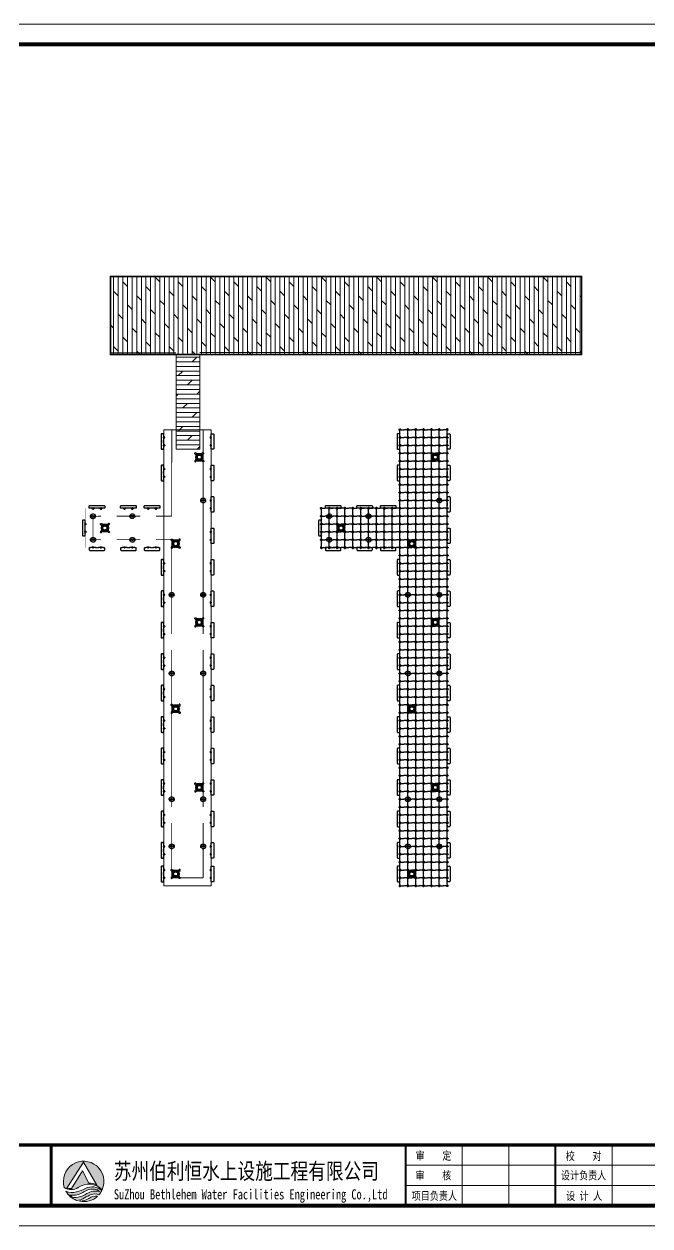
# Model space of a CAD drawing. Extents: x -51322 to 334811, y -147916 to 129288.
# Drawn here: x 18681 to 58471, y -52602 to 23825 of the extents above; entities that cross this region are included whole.
import ezdxf

# ---------------------------------------------------------------- set-up
doc = ezdxf.new("R2010")
doc.units = 0
doc.header["$LTSCALE"] = 1000
doc.header["$MEASUREMENT"] = 0
doc.linetypes.add('DASH', pattern=[0.35, 0.25, -0.1])
doc.layers.get('0').update_dxf_attribs({"lineweight": 5})
for name, color, linetype in [('14a#槽钢', 3, 'Continuous'), ('W-_ANTICOLLISION防撞措施', 6, 'Continuous'), ('W-MOUNTING固定方式', 5, 'Continuous'), ('栏杆', 6, 'Continuous'), ('系船栓', 132, 'Continuous'), ('蓝色浮筒', 150, 'Continuous')]:
    doc.layers.add(name, color=color, linetype=linetype)
doc.layers.add('系绳栓', color=4, linetype='Continuous', lineweight=5)
doc.styles.add('-宋体', font='', dxfattribs={"width": 0.8})
doc.styles.add('_TCH_DIM', font='SIMPLEX', dxfattribs={"bigfont": 'GBCBIG'})
doc.styles.get("Standard").update_dxf_attribs({"font": 'gbenor.shx', "bigfont": 'gbcbig.shx'})
doc.styles.add('图框', font='')
doc.styles.add('黑体', font='simhei.ttf', dxfattribs={"width": 0.8})
doc.styles.get('-宋体').set_extended_font_data('SimSun')
doc.styles.get('图框').set_extended_font_data('SimSun')

# ---------------------------------------------------------------- blocks, each defined once
blk = doc.blocks.new('$TITLEBLK$00000187')
h = blk.add_hatch(color=140)
h.dxf.hatch_style = 1
h.paths.add_polyline_path([(-294.3, 4.5, 0.294083), (-290.89, 4.48, -0.363756), (-284.97, 3.96, 1.450144)])
h.paths.add_polyline_path([(-289.53, 10.8), (-286.23, 5.12, 0.101723), (-288.23, 5.58), (-289.84, 8.66), (-292.52, 4.26, -0.081837), (-293.64, 4.38)], flags=16)
h = blk.add_hatch(color=174)
h.paths.add_polyline_path([(-285.05, 3.78, 0.296692), (-289.05, 4.29, -0.04264), (-291.3, 3.4, -0.209747), (-293.92, 3.62, 0.179915), (-291.3, 1.33, 0.169783), (-289.28, 1.97, -0.05744), (-287.69, 2.74, -0.214092), (-285.77, 2.71, 0.064571)])
h.paths.add_polyline_path([(-288.71, 3.03, -0.084014), (-290.89, 2.08, -0.271733), (-292.96, 2.61, 0.071966), (-291.58, 2.64, 0.098278), (-289.75, 3.23, -0.072406), (-288.51, 3.9, -0.088156), (-286.96, 4.07, -0.181988), (-285.56, 3.48, 0.206106)], flags=16)
blk.add_hatch(color=174).paths.add_polyline_path([(-286.08, 2.39, 0.189728), (-288.25, 1.81, -0.126537), (-290.52, 1.1, 0.245013)])
for p, q in [((-196, 0), (-196, 15)), ((-184.5, 0), (-184.5, 15)), ((-159, 0), (-159, 15)), ((-147.5, 0), (-147.5, 15)), ((-120, 0), (-120, 15)), ((-76, 0), (-76, 15)), ((-33, 0), (-33, 15)), ((-13, 0), (-13, 15)), ((0, 0), (0, 15)), ((-136, 10), (-210, 10)), ((0, 10), (-22, 10)), ((-136, 7.5), (-86, 7.5)), ((-44, 7.5), (-22, 7.5)), ((-136, 5), (-210, 5)), ((0, 5), (-22, 5))]:
    blk.add_line(p, q)
for points, const_width in [([(-297.54, 0), (-297.54, 15), (0, 15)], 0.8), ([(-210, 0), (-210, 15)], 0.5), ([(-173, 0), (-173, 15)], 0.5), ([(-136, 0), (-136, 15)], 0.5), ([(-86, 0), (-86, 15)], 0.5), ([(-44, 0), (-44, 15)], 0.5), ([(-22, 0), (-22, 15)], 0.5)]:
    blk.add_lwpolyline(points, dxfattribs=dict(const_width=const_width))
for points in [[(-294.3, 4.5, 0.294083), (-290.89, 4.48, -0.363756), (-284.97, 3.96, 1.450144)], [(-293.64, 4.38), (-289.53, 10.8), (-286.23, 5.12, 0.101723), (-288.23, 5.58), (-289.84, 8.66), (-292.52, 4.26, -0.081837)]]:
    blk.add_lwpolyline(points, format="xyb", close=True)
for points in [[(-293.92, 3.62, 0.209747), (-291.3, 3.4, 0.04264), (-289.05, 4.29, -0.296692), (-285.05, 3.78)], [(-292.96, 2.61, 0.071966), (-291.58, 2.64, 0.098278), (-289.75, 3.23, -0.072406), (-288.51, 3.9, -0.088156), (-286.96, 4.07, -0.181988), (-285.56, 3.48, 0.206106), (-288.71, 3.03, -0.084014), (-290.89, 2.08, -0.271733), (-292.96, 2.61)], [(-291.3, 1.33, 0.169783), (-289.28, 1.97, -0.05744), (-287.69, 2.74, -0.214092), (-285.77, 2.71, -0.214092)], [(-290.52, 1.1, 0.126537), (-288.25, 1.81, -0.189728), (-286.08, 2.39, -0.189728)]]:
    blk.add_lwpolyline(points, format="xyb")
for start, end in [(208.4706, 249.2676), (318.8384, 333.6165), (258.5751, 313.6432)]:
    blk.add_arc((-289.53, 6), 5, start, end)
at = {"style": '图框'}
for s, height, width, p in [('审    定', 2, 0.8, (-207.53, 11.34)), ('校    对', 2, 0.8, (-170.43, 11.27)), ('工程名称', 2, 0.8, (-132.8, 9.86)), ('工程编号', 2, 0.8, (-42.79, 10.08)), ('阶 段', 2, 0.8, (-20.12, 11.27)), ('苏州伯利恒水上设施工程有限公司', 4, 0.8, (-282.06, 6.56)), ('图纸', 2, 0.8, (-83.31, 9.46)), ('审    核', 2, 0.8, (-207.55, 6.48)), ('设计负责人', 2, 0.8, (-171.62, 6.48)), ('日 期', 2, 0.8, (-20.31, 6.48)), ('SuZhou Bethlehem Water Facilities Engineering Co.,Ltd ', 2.5, 0.75, (-282.06, 1.57)), ('项目负责人', 2, 0.8, (-208.49, 1.42)), ('设 计 人', 2, 0.8, (-170.33, 1.42)), ('项目名称', 2, 0.8, (-132.8, 2.36)), ('名称', 2, 0.8, (-83.31, 2.46)), ('图   号', 2, 0.8, (-42.46, 2.6)), ('比 例', 2, 0.8, (-20.27, 1.42))]:
    blk.add_text(s, height=height, dxfattribs=dict(at, width=width)).set_placement(p)
for tag, p in [('审定人', (-193.68, 10.95)), ('校对', (-155.51, 10.92)), ('审核人', (-193.68, 6.03)), ('设计负责人', (-158.64, 6.23)), ('项目负责人', (-195.69, 1.11)), ('设计人', (-156.48, 1.18))]:
    blk.add_attdef(tag, p, '', height=3)
for tag, p, height, style, width in [('工程名称', (-115.66, 9.53), 3, '-宋体', 0.8), ('阶段', (-12.96, 10.81), 2.5, '黑体', 0.8), ('图名', (-73.67, 6.22), 3, '-宋体', 0.8), ('日期', (-12.96, 5.8), 2.5, '黑体', 0.8), ('项目名称', (-115.65, 1.97), 3, '-宋体', 0.8), ('图号', (-31.44, 2.55), 3, '_TCH_DIM', 0.7), ('比例', (-12.96, 1.14), 2.5, '黑体', 0.8)]:
    blk.add_attdef(tag, p, '', height=height, dxfattribs=dict(style=style, width=width))
blk = doc.blocks.new('rgthtyjyuk')
blk.add_lwpolyline([(0, 0), (420, 0), (420, 297), (0, 297)], close=True)
at = {"const_width": 1}
blk.add_lwpolyline([(25, 5), (415, 5), (415, 292), (25, 292)], close=True, dxfattribs=at)
at = {"const_width": 0.8}
blk.add_lwpolyline([(415, 20), (25, 20)], dxfattribs=at)
blk = doc.blocks.new('*U5')
blk.add_lwpolyline([(-250, 250), (250, 250), (250, -250), (-250, -250)], close=True)
blk = doc.blocks.new('*U6')
at = {"color": 0, "linetype": 'ByBlock', "lineweight": -2, "transparency": 16777216}
for p in [(0, 0), (500, 0), (1000, 0), (1500, 0), (2000, 0), (2500, 0), (0, -500), (0, -1000), (500, -500), (500, -1000), (1000, -500), (1000, -1000), (1500, -500), (1500, -1000), (2000, -500), (2000, -1000), (2500, -500), (2500, -1000), (0, -1500), (500, -1500), (1000, -1500), (1500, -1500), (2000, -1500), (2500, -1500), (0, -2000), (0, -2500), (500, -2000), (500, -2500), (1000, -2000), (1000, -2500), (1500, -2000), (1500, -2500), (2000, -2000), (2000, -2500), (2500, -2000), (2500, -2500), (0, -3000), (500, -3000), (1000, -3000), (1500, -3000), (2000, -3000), (2500, -3000), (0, -3500), (0, -4000), (500, -3500), (500, -4000), (1000, -3500), (1000, -4000), (1500, -3500), (1500, -4000), (2000, -3500), (2000, -4000), (2500, -3500), (2500, -4000), (0, -4500), (500, -4500), (1000, -4500), (1500, -4500), (2000, -4500), (2500, -4500), (0, -5000), (0, -5500), (500, -5000), (500, -5500), (1000, -5000), (1000, -5500), (1500, -5000), (1500, -5500), (2000, -5000), (2000, -5500), (2500, -5000), (2500, -5500), (0, -6000), (500, -6000), (1000, -6000), (1500, -6000), (2000, -6000), (2500, -6000), (0, -6500), (0, -7000), (500, -6500), (500, -7000), (1000, -6500), (1000, -7000), (1500, -6500), (1500, -7000), (2000, -6500), (2000, -7000), (2500, -6500), (2500, -7000), (0, -7500), (500, -7500), (1000, -7500), (1500, -7500), (2000, -7500), (2500, -7500), (0, -8000), (0, -8500), (500, -8000), (500, -8500), (1000, -8000), (1000, -8500), (1500, -8000), (1500, -8500), (2000, -8000), (2000, -8500), (2500, -8000), (2500, -8500), (0, -9000), (500, -9000), (1000, -9000), (1500, -9000), (2000, -9000), (2500, -9000), (0, -9500), (0, -10000), (500, -9500), (500, -10000), (1000, -9500), (1000, -10000), (1500, -9500), (1500, -10000), (2000, -9500), (2000, -10000), (2500, -9500), (2500, -10000), (0, -10500), (500, -10500), (1000, -10500), (1500, -10500), (2000, -10500), (2500, -10500), (0, -11000), (0, -11500), (500, -11000), (500, -11500), (1000, -11000), (1000, -11500), (1500, -11000), (1500, -11500), (2000, -11000), (2000, -11500), (2500, -11000), (2500, -11500), (0, -12000), (500, -12000), (1000, -12000), (1500, -12000), (2000, -12000), (2500, -12000), (0, -12500), (0, -13000), (500, -12500), (500, -13000), (1000, -12500), (1000, -13000), (1500, -12500), (1500, -13000), (2000, -12500), (2000, -13000), (2500, -12500), (2500, -13000), (0, -13500), (0, -14000), (500, -13500), (500, -14000), (1000, -13500), (1000, -14000), (1500, -13500), (1500, -14000), (2000, -13500), (2000, -14000), (2500, -13500), (2500, -14000), (0, -14500), (500, -14500), (1000, -14500), (1500, -14500), (2000, -14500), (2500, -14500), (0, -15000), (0, -15500), (500, -15000), (500, -15500), (1000, -15000), (1000, -15500), (1500, -15000), (1500, -15500), (2000, -15000), (2000, -15500), (2500, -15000), (2500, -15500), (0, -16000), (500, -16000), (1000, -16000), (1500, -16000), (2000, -16000), (2500, -16000), (0, -16500), (0, -17000), (500, -16500), (500, -17000), (1000, -16500), (1000, -17000), (1500, -16500), (1500, -17000), (2000, -16500), (2000, -17000), (2500, -16500), (2500, -17000), (0, -17500), (500, -17500), (1000, -17500), (1500, -17500), (2000, -17500), (2500, -17500), (0, -18000), (0, -18500), (500, -18000), (500, -18500), (1000, -18000), (1000, -18500), (1500, -18000), (1500, -18500), (2000, -18000), (2000, -18500), (2500, -18000), (2500, -18500), (0, -19000), (500, -19000), (1000, -19000), (1500, -19000), (2000, -19000), (2500, -19000), (0, -19500), (0, -20000), (500, -19500), (500, -20000), (1000, -19500), (1000, -20000), (1500, -19500), (1500, -20000), (2000, -19500), (2000, -20000), (2500, -19500), (2500, -20000), (0, -20500), (500, -20500), (1000, -20500), (1500, -20500), (2000, -20500), (2500, -20500), (0, -21000), (0, -21500), (500, -21000), (500, -21500), (1000, -21000), (1000, -21500), (1500, -21000), (1500, -21500), (2000, -21000), (2000, -21500), (2500, -21000), (2500, -21500), (0, -22000), (500, -22000), (1000, -22000), (1500, -22000), (2000, -22000), (2500, -22000), (0, -22500), (0, -23000), (500, -22500), (500, -23000), (1000, -22500), (1000, -23000), (1500, -22500), (1500, -23000), (2000, -22500), (2000, -23000), (2500, -22500), (2500, -23000), (0, -23500), (500, -23500), (1000, -23500), (1500, -23500), (2000, -23500), (2500, -23500), (0, -24000), (0, -24500), (500, -24000), (500, -24500), (1000, -24000), (1000, -24500), (1500, -24000), (1500, -24500), (2000, -24000), (2000, -24500), (2500, -24000), (2500, -24500), (0, -25000), (500, -25000), (1000, -25000), (1500, -25000), (2000, -25000), (2500, -25000), (0, -25500), (0, -26000), (500, -25500), (500, -26000), (1000, -25500), (1000, -26000), (1500, -25500), (1500, -26000), (2000, -25500), (2000, -26000), (2500, -25500), (2500, -26000), (0, -26500), (500, -26500), (1000, -26500), (1500, -26500), (2000, -26500), (2500, -26500), (0, -27000), (0, -27500), (500, -27000), (500, -27500), (1000, -27000), (1000, -27500), (1500, -27000), (1500, -27500), (2000, -27000), (2000, -27500), (2500, -27000), (2500, -27500), (0, -28000), (0, -28500), (500, -28000), (500, -28500), (1000, -28000), (1000, -28500), (1500, -28000), (1500, -28500), (2000, -28000), (2000, -28500), (2500, -28000), (2500, -28500)]:
    blk.add_blockref('*U5', p, dxfattribs=at)
blk = doc.blocks.new('*U7')
blk.add_lwpolyline([(-250, 250), (250, 250), (250, -250), (-250, -250)], close=True)
blk = doc.blocks.new('*U8')
at = {"color": 0, "linetype": 'ByBlock', "lineweight": -2, "transparency": 16777216}
for p in [(0, 0), (500, 0), (1000, 0), (1500, 0), (2000, 0), (2500, 0), (3000, 0), (3500, 0), (4000, 0), (4500, 0), (0, -500), (0, -1000), (500, -500), (500, -1000), (1000, -500), (1000, -1000), (1500, -500), (1500, -1000), (2000, -500), (2000, -1000), (2500, -500), (2500, -1000), (3000, -500), (3000, -1000), (3500, -500), (3500, -1000), (4000, -500), (4000, -1000), (4500, -500), (4500, -1000), (0, -1500), (500, -1500), (1000, -1500), (1500, -1500), (2000, -1500), (2500, -1500), (3000, -1500), (3500, -1500), (4000, -1500), (4500, -1500), (0, -2000), (500, -2000), (1000, -2000), (1500, -2000), (2000, -2000), (2500, -2000), (3000, -2000), (3500, -2000), (4000, -2000), (4500, -2000)]:
    blk.add_blockref('*U7', p, dxfattribs=at)
blk = doc.blocks.new('浮筒')
at = {"layer": '蓝色浮筒'}
blk.add_line((441, 238), (441, 238), dxfattribs=at)
for points in [[(0, 417, 0.198912), (-9, 438), (-49, 479, -0.414214), (-49, 521), (-21, 549, -0.414214), (21, 549), (62, 509, 0.198912), (83, 500), (250, 500)], [(0, 83, -0.198912), (-9, 62), (-49, 21, 0.414214), (-49, -21), (-21, -49, 0.414214), (21, -49), (62, -9, -0.198912), (83, 0), (250, 0)], [(500, 417, -0.198912), (509, 438), (549, 479, 0.414214), (549, 521), (521, 549, 0.414214), (479, 549), (438, 509, -0.198912), (417, 500), (250, 500)], [(500, 83, 0.198912), (509, 62), (549, 21, -0.414214), (549, -21), (521, -49, -0.414214), (479, -49), (438, -9, 0.198912), (417, 0), (250, 0)]]:
    blk.add_lwpolyline(points, format="xyb", dxfattribs=at)
for points in [[(0, 417), (0, 83)], [(500, 417), (500, 83)]]:
    blk.add_lwpolyline(points, dxfattribs=at)
for centre, radius, start, end in [((-25, 500), 5, 84.26083, 275.73917), ((-25, 0), 5, 84.26083, 275.73917), ((0, 500), 25, 101.47834, 168.52166), ((0, 500), 25, 191.47834, 258.52166), ((0, 0), 25, 101.47834, 168.52166), ((0, 525), 5, 354.26083, 185.73917), ((0, 475), 5, 174.26083, 5.73917), ((0, 25), 5, 354.26083, 185.73917), ((0, 500), 25, 11.47834, 78.52166), ((0, 500), 25, 281.47834, 348.52166), ((0, 0), 25, 11.47834, 78.52166), ((25, 500), 5, 264.26083, 95.73917), ((25, 0), 5, 264.26083, 95.73917), ((475, 500), 5, 84.26083, 275.73917), ((475, 0), 5, 84.26083, 275.73917), ((500, 500), 25, 101.47834, 168.52166), ((500, 500), 25, 191.47834, 258.52166), ((500, 0), 25, 101.47834, 168.52166), ((500, 525), 5, 354.26083, 185.73917), ((500, 475), 5, 174.26083, 5.73917), ((500, 25), 5, 354.26083, 185.73917), ((500, 500), 25, 11.47834, 78.52166), ((500, 500), 25, 281.47834, 348.52166), ((500, 0), 25, 11.47834, 78.52166), ((525, 500), 5, 264.26083, 95.73917), ((525, 0), 5, 264.26083, 95.73917), ((0, 0), 25, 191.47834, 258.52166), ((0, -25), 5, 174.26083, 5.73917), ((0, 0), 25, 281.47834, 348.52166), ((500, 0), 25, 191.47834, 258.52166), ((500, -25), 5, 174.26083, 5.73917), ((500, 0), 25, 281.47834, 348.52166)]:
    blk.add_arc(centre, radius, start, end, dxfattribs=at)
blk = doc.blocks.new('*U11')
at = {"color": 8, "linetype": 'Continuous', "lineweight": 15}
for p, q in [((-1, 2), (-2, 1)), ((0, 1), (0, -1)), ((-1, -2), (-2, -1))]:
    blk.add_line(p, q, dxfattribs=at)
at = {"color": 7, "linetype": 'Continuous', "lineweight": 15}
for p, q in [((16, 1), (0, 1)), ((0, 0), (19, 0)), ((16, 1), (16, 0)), ((19, -1), (19, 0)), ((0, -1), (19, -1))]:
    blk.add_line(p, q, dxfattribs=at)
for centre, radius, start, end in [((-3, 0), 2.9, 41.31782, 318.68218), ((-3, 0), 1.45, 41.31782, 318.68218), ((0, 3), 2.82, 221.31782, 270), ((0, -3), 2.82, 90, 138.68218), ((0, 3), 1.37, 221.31782, 270), ((0, -3), 1.37, 90, 138.68218)]:
    blk.add_arc(centre, radius, start, end, dxfattribs=at)
blk = doc.blocks.new('*U13')
blk.add_lwpolyline([(-12, 0), (-12, 2.5), (12, 2.5), (12, 0)], close=True)
blk = doc.blocks.new('无头销轴_B型_D12X150')
at = {"color": 0}
for p, q in [((-72, 6), (-72, -6)), ((72, 6), (72, -6))]:
    blk.add_line(p, q, dxfattribs=at)
blk.add_lwpolyline([(-75, 4), (-75, -4), (-72, -6), (72, -6), (75, -4), (75, 4), (72, 6), (-72, 6)], close=True, dxfattribs=at)
for centre in [(-70, 0), (70, 0)]:
    blk.add_circle(centre, 1.6, dxfattribs=at)
blk = doc.blocks.new('asdasdad')
at = {"layer": 'W-MOUNTING固定方式', "color": 0}
for p, q in [((44608, -5122), (44608, -5315)), ((44609, -5173), (44612, -5171)), ((44609, -5264), (44609, -5173)), ((44609, -5264), (44612, -5266)), ((44612, -5171), (44612, -5266)), ((44612, -5171), (44686, -5171)), ((44686, -5266), (44612, -5266)), ((44686, -5266), (44686, -5171)), ((44686, -5171), (44689, -5173)), ((44686, -5266), (44689, -5264)), ((44689, -5173), (44689, -5264)), ((44785, -4997), (44783, -5000)), ((44878, -5000), (44783, -5000)), ((44783, -5074), (44783, -5000)), ((44783, -5074), (44878, -5074)), ((44783, -5074), (44785, -5077)), ((44785, -4997), (44876, -4997)), ((44876, -5077), (44785, -5077)), ((44876, -4997), (44878, -5000)), ((44878, -5074), (44876, -5077)), ((44878, -5000), (44878, -5074)), ((44975, -5171), (44972, -5173)), ((44972, -5264), (44972, -5173)), ((44975, -5266), (44972, -5264)), ((44975, -5171), (44975, -5266)), ((44975, -5171), (45049, -5171)), ((45049, -5266), (44975, -5266)), ((45049, -5266), (45049, -5171)), ((45052, -5174), (45049, -5171)), ((45052, -5264), (45049, -5266)), ((45052, -5174), (45052, -5264)), ((44783, -5363), (44785, -5360)), ((44878, -5363), (44783, -5363)), ((44783, -5437), (44783, -5363)), ((44783, -5437), (44878, -5437)), ((44785, -5440), (44783, -5437)), ((44785, -5360), (44876, -5360)), ((44875, -5440), (44785, -5440)), ((44875, -5440), (44878, -5437)), ((44878, -5363), (44876, -5360)), ((44878, -5363), (44878, -5437))]:
    blk.add_line(p, q, dxfattribs=at)
at = {"layer": 'W-MOUNTING固定方式', "color": 6}
for points in [[(44623, -5068), (44552, -4997, -0.414214), (44552, -4941), (44552, -4941, -0.414214), (44609, -4941), (44679, -5011)], [(45038, -5068), (45109, -4997, 0.414214), (45109, -4941), (45109, -4941, 0.414214), (45052, -4941), (44982, -5011)], [(44623, -5370), (44552, -5441, 0.414214), (44552, -5497), (44552, -5497, 0.414214), (44609, -5497), (44679, -5427)], [(45038, -5370), (45109, -5441, -0.414214), (45109, -5497), (45109, -5497, -0.414214), (45052, -5497), (44982, -5427)]]:
    blk.add_lwpolyline(points, format="xyb", dxfattribs=at)
at = {"layer": 'W-MOUNTING固定方式'}
for points in [[(44694, -5441), (44967, -5441), (45053, -5356), (45053, -5082), (44967, -4996), (44694, -4996), (44608, -5082), (44608, -5356)], [(44719, -5381), (44942, -5381), (44993, -5331), (44993, -5107), (44942, -5056), (44719, -5056), (44668, -5107), (44668, -5331)]]:
    blk.add_lwpolyline(points, close=True, dxfattribs=at)
at = {"layer": 'W-MOUNTING固定方式', "color": 0}
for points in [[(44608, -5169), (44649, -5169), (44669, -5169), (44669, -5160), (44649, -5160), (44608, -5160)], [(44608, -5277), (44649, -5277), (44669, -5277), (44669, -5268), (44649, -5268), (44608, -5268)], [(44772, -4996), (44772, -5037), (44772, -5057), (44781, -5057), (44781, -5037), (44781, -4996)], [(44880, -4996), (44880, -5037), (44880, -5057), (44889, -5057), (44889, -5037), (44889, -4996)], [(45053, -5160), (45012, -5160), (44992, -5160), (44992, -5169), (45012, -5169), (45053, -5169)], [(45053, -5268), (45012, -5268), (44992, -5268), (44992, -5277), (45012, -5277), (45053, -5277)], [(44781, -5441), (44781, -5400), (44781, -5380), (44772, -5380), (44772, -5400), (44772, -5441)], [(44889, -5441), (44889, -5400), (44889, -5380), (44880, -5380), (44880, -5400), (44880, -5441)]]:
    blk.add_lwpolyline(points, dxfattribs=at)
at = {"layer": 'W-MOUNTING固定方式', "color": 5}
for centre in [(44580, -4969), (45080, -4969), (44580, -5469), (45080, -5469)]:
    blk.add_circle(centre, 7, dxfattribs=at)
at = {"layer": 'W-MOUNTING固定方式'}
for radius in [136, 130]:
    blk.add_circle((44830, -5219), radius, dxfattribs=at)
at = {"layer": 'W-MOUNTING固定方式', "color": 0, "xscale": -1}
for name, p, rotation in [('*U11', (44643, -5149), 180), ('*U13', (44889, -5037), 270.0000000000001), ('*U11', (44900, -5031), 90.00000000000007), ('*U13', (45012, -5277), 180), ('*U11', (44761, -5406), 270), ('*U13', (44772, -5400), 90)]:
    blk.add_blockref(name, p, dxfattribs=dict(at, rotation=rotation))
for name, p in [('*U13', (44649, -5160)), ('*U11', (45018, -5288))]:
    blk.add_blockref(name, p, dxfattribs=at)
at = {"layer": 'W-MOUNTING固定方式', "color": 0}
for name, p, rotation in [('*U13', (44649, -5277), 180), ('无头销轴_B型_D12X150', (44649, -5219), 90), ('*U11', (44761, -5031), 270.0000000000001), ('*U13', (44772, -5037), 90.00000000000004), ('*U11', (45018, -5149), 180), ('无头销轴_B型_D12X150', (45012, -5219), 270), ('无头销轴_B型_D12X150', (44830, -5400), 180), ('*U13', (44889, -5400), 270), ('*U11', (44900, -5406), 90.00000000000001)]:
    blk.add_blockref(name, p, dxfattribs=dict(at, rotation=rotation))
for name, p in [('*U11', (44643, -5288)), ('无头销轴_B型_D12X150', (44830, -5037)), ('*U13', (45012, -5160))]:
    blk.add_blockref(name, p, dxfattribs=at)
blk = doc.blocks.new('fdsfsdfsd')
at = {"layer": 'W-MOUNTING固定方式', "color": 0}
for p, q in [((44785, -27497), (44783, -27500)), ((44878, -27500), (44783, -27500)), ((44783, -27574), (44783, -27500)), ((44785, -27497), (44876, -27497)), ((44876, -27497), (44878, -27500)), ((44878, -27500), (44878, -27574)), ((44608, -27622), (44608, -27815)), ((44609, -27673), (44612, -27671)), ((44609, -27764), (44609, -27673)), ((44609, -27764), (44612, -27766)), ((44612, -27671), (44612, -27766)), ((44612, -27671), (44686, -27671)), ((44686, -27766), (44612, -27766)), ((44686, -27766), (44686, -27671)), ((44686, -27671), (44689, -27673)), ((44686, -27766), (44689, -27764)), ((44689, -27673), (44689, -27764)), ((44783, -27574), (44878, -27574)), ((44783, -27574), (44785, -27577)), ((44783, -27863), (44785, -27860)), ((44878, -27863), (44783, -27863)), ((44783, -27937), (44783, -27863)), ((44783, -27937), (44878, -27937)), ((44785, -27940), (44783, -27937)), ((44876, -27577), (44785, -27577)), ((44785, -27860), (44876, -27860)), ((44875, -27940), (44785, -27940)), ((44875, -27940), (44878, -27937)), ((44878, -27574), (44876, -27577)), ((44878, -27863), (44876, -27860)), ((44878, -27863), (44878, -27937)), ((44975, -27671), (44972, -27673)), ((44972, -27764), (44972, -27673)), ((44975, -27766), (44972, -27764)), ((44975, -27671), (44975, -27766)), ((44975, -27671), (45049, -27671)), ((45049, -27766), (44975, -27766)), ((45049, -27766), (45049, -27671)), ((45052, -27674), (45049, -27671)), ((45052, -27764), (45049, -27766)), ((45052, -27674), (45052, -27764))]:
    blk.add_line(p, q, dxfattribs=at)
at = {"layer": 'W-MOUNTING固定方式', "color": 6}
for points in [[(44623, -27568), (44552, -27497, -0.414214), (44552, -27441), (44552, -27441, -0.414214), (44609, -27441), (44679, -27511)], [(45038, -27568), (45109, -27497, 0.414214), (45109, -27441), (45109, -27441, 0.414214), (45052, -27441), (44982, -27511)], [(44623, -27870), (44552, -27941, 0.414214), (44552, -27997), (44552, -27997, 0.414214), (44609, -27997), (44679, -27927)], [(45038, -27870), (45109, -27941, -0.414214), (45109, -27997), (45109, -27997, -0.414214), (45052, -27997), (44982, -27927)]]:
    blk.add_lwpolyline(points, format="xyb", dxfattribs=at)
at = {"layer": 'W-MOUNTING固定方式'}
for points in [[(44694, -27941), (44967, -27941), (45053, -27856), (45053, -27582), (44967, -27496), (44694, -27496), (44608, -27582), (44608, -27856)], [(44719, -27881), (44942, -27881), (44993, -27831), (44993, -27607), (44942, -27556), (44719, -27556), (44668, -27607), (44668, -27831)]]:
    blk.add_lwpolyline(points, close=True, dxfattribs=at)
at = {"layer": 'W-MOUNTING固定方式', "color": 0}
for points in [[(44772, -27496), (44772, -27537), (44772, -27557), (44781, -27557), (44781, -27537), (44781, -27496)], [(44880, -27496), (44880, -27537), (44880, -27557), (44889, -27557), (44889, -27537), (44889, -27496)], [(44608, -27669), (44649, -27669), (44669, -27669), (44669, -27660), (44649, -27660), (44608, -27660)], [(44608, -27777), (44649, -27777), (44669, -27777), (44669, -27768), (44649, -27768), (44608, -27768)], [(44781, -27941), (44781, -27900), (44781, -27880), (44772, -27880), (44772, -27900), (44772, -27941)], [(44889, -27941), (44889, -27900), (44889, -27880), (44880, -27880), (44880, -27900), (44880, -27941)], [(45053, -27660), (45012, -27660), (44992, -27660), (44992, -27669), (45012, -27669), (45053, -27669)], [(45053, -27768), (45012, -27768), (44992, -27768), (44992, -27777), (45012, -27777), (45053, -27777)]]:
    blk.add_lwpolyline(points, dxfattribs=at)
at = {"layer": 'W-MOUNTING固定方式', "color": 5}
for centre in [(44580, -27469), (45080, -27469), (44580, -27969), (45080, -27969)]:
    blk.add_circle(centre, 7, dxfattribs=at)
at = {"layer": 'W-MOUNTING固定方式'}
for radius in [136, 130]:
    blk.add_circle((44830, -27719), radius, dxfattribs=at)
at = {"layer": 'W-MOUNTING固定方式', "color": 0, "xscale": -1}
for name, p, rotation in [('*U11', (44643, -27649), 180), ('*U11', (44761, -27906), 270), ('*U13', (44772, -27900), 90), ('*U13', (44889, -27537), 270.0000000000001), ('*U11', (44900, -27531), 90.00000000000007), ('*U13', (45012, -27777), 180)]:
    blk.add_blockref(name, p, dxfattribs=dict(at, rotation=rotation))
for name, p in [('*U13', (44649, -27660)), ('*U11', (45018, -27788))]:
    blk.add_blockref(name, p, dxfattribs=at)
at = {"layer": 'W-MOUNTING固定方式', "color": 0}
for name, p, rotation in [('*U13', (44649, -27777), 180), ('无头销轴_B型_D12X150', (44649, -27719), 90), ('无头销轴_B型_D12X150', (44830, -27900), 180), ('*U11', (44761, -27531), 270.0000000000001), ('*U13', (44772, -27537), 90.00000000000004), ('*U13', (44889, -27900), 270), ('*U11', (44900, -27906), 90.00000000000001), ('*U11', (45018, -27649), 180), ('无头销轴_B型_D12X150', (45012, -27719), 270)]:
    blk.add_blockref(name, p, dxfattribs=dict(at, rotation=rotation))
for name, p in [('*U11', (44643, -27788)), ('无头销轴_B型_D12X150', (44830, -27537)), ('*U13', (45012, -27660))]:
    blk.add_blockref(name, p, dxfattribs=at)
blk = doc.blocks.new('zhuang')
at = {"layer": 'W-MOUNTING固定方式', "color": 0}
for p, q in [((38108, -8122), (38108, -8315)), ((38109, -8173), (38112, -8171)), ((38109, -8264), (38109, -8173)), ((38109, -8264), (38112, -8266)), ((38112, -8171), (38112, -8266)), ((38112, -8171), (38186, -8171)), ((38186, -8266), (38112, -8266)), ((38186, -8266), (38186, -8171)), ((38186, -8171), (38189, -8173)), ((38186, -8266), (38189, -8264)), ((38189, -8173), (38189, -8264)), ((38285, -7997), (38283, -8000)), ((38378, -8000), (38283, -8000)), ((38283, -8074), (38283, -8000)), ((38283, -8074), (38378, -8074)), ((38283, -8074), (38285, -8077)), ((38283, -8363), (38285, -8360)), ((38378, -8363), (38283, -8363)), ((38283, -8437), (38283, -8363)), ((38285, -7997), (38376, -7997)), ((38376, -8077), (38285, -8077)), ((38285, -8360), (38376, -8360)), ((38376, -7997), (38378, -8000)), ((38378, -8074), (38376, -8077)), ((38378, -8363), (38376, -8360)), ((38378, -8000), (38378, -8074)), ((38378, -8363), (38378, -8437)), ((38475, -8171), (38472, -8173)), ((38472, -8264), (38472, -8173)), ((38475, -8266), (38472, -8264)), ((38475, -8171), (38475, -8266)), ((38475, -8171), (38549, -8171)), ((38549, -8266), (38475, -8266)), ((38549, -8266), (38549, -8171)), ((38552, -8174), (38549, -8171)), ((38552, -8264), (38549, -8266)), ((38552, -8174), (38552, -8264)), ((38283, -8437), (38378, -8437)), ((38285, -8440), (38283, -8437)), ((38375, -8440), (38285, -8440)), ((38375, -8440), (38378, -8437))]:
    blk.add_line(p, q, dxfattribs=at)
at = {"layer": 'W-MOUNTING固定方式', "color": 6}
for points in [[(38123, -8068), (38052, -7997, -0.414214), (38052, -7941), (38052, -7941, -0.414214), (38109, -7941), (38179, -8011)], [(38123, -8370), (38052, -8441, 0.414214), (38052, -8497), (38052, -8497, 0.414214), (38109, -8497), (38179, -8427)], [(38538, -8068), (38609, -7997, 0.414214), (38609, -7941), (38609, -7941, 0.414214), (38552, -7941), (38482, -8011)], [(38538, -8370), (38609, -8441, -0.414214), (38609, -8497), (38609, -8497, -0.414214), (38552, -8497), (38482, -8427)]]:
    blk.add_lwpolyline(points, format="xyb", dxfattribs=at)
at = {"layer": 'W-MOUNTING固定方式'}
for points in [[(38194, -8441), (38467, -8441), (38553, -8356), (38553, -8082), (38467, -7996), (38194, -7996), (38108, -8082), (38108, -8356)], [(38219, -8381), (38442, -8381), (38493, -8331), (38493, -8107), (38442, -8056), (38219, -8056), (38168, -8107), (38168, -8331)]]:
    blk.add_lwpolyline(points, close=True, dxfattribs=at)
at = {"layer": 'W-MOUNTING固定方式', "color": 0}
for points in [[(38108, -8169), (38149, -8169), (38169, -8169), (38169, -8160), (38149, -8160), (38108, -8160)], [(38108, -8277), (38149, -8277), (38169, -8277), (38169, -8268), (38149, -8268), (38108, -8268)], [(38272, -7996), (38272, -8037), (38272, -8057), (38281, -8057), (38281, -8037), (38281, -7996)], [(38281, -8441), (38281, -8400), (38281, -8380), (38272, -8380), (38272, -8400), (38272, -8441)], [(38380, -7996), (38380, -8037), (38380, -8057), (38389, -8057), (38389, -8037), (38389, -7996)], [(38389, -8441), (38389, -8400), (38389, -8380), (38380, -8380), (38380, -8400), (38380, -8441)], [(38553, -8160), (38512, -8160), (38492, -8160), (38492, -8169), (38512, -8169), (38553, -8169)], [(38553, -8268), (38512, -8268), (38492, -8268), (38492, -8277), (38512, -8277), (38553, -8277)]]:
    blk.add_lwpolyline(points, dxfattribs=at)
at = {"layer": 'W-MOUNTING固定方式', "color": 5}
for centre in [(38080, -7969), (38580, -7969), (38080, -8469), (38580, -8469)]:
    blk.add_circle(centre, 7, dxfattribs=at)
at = {"layer": 'W-MOUNTING固定方式'}
for radius in [136, 130]:
    blk.add_circle((38330, -8219), radius, dxfattribs=at)
at = {"layer": 'W-MOUNTING固定方式', "color": 0, "xscale": -1}
for name, p, rotation in [('*U11', (38143, -8149), 180), ('*U11', (38261, -8406), 270), ('*U13', (38272, -8400), 90), ('*U13', (38389, -8037), 270.0000000000001), ('*U11', (38400, -8031), 90.00000000000007), ('*U13', (38512, -8277), 180)]:
    blk.add_blockref(name, p, dxfattribs=dict(at, rotation=rotation))
for name, p in [('*U13', (38149, -8160)), ('*U11', (38518, -8288))]:
    blk.add_blockref(name, p, dxfattribs=at)
at = {"layer": 'W-MOUNTING固定方式', "color": 0}
for name, p, rotation in [('*U13', (38149, -8277), 180), ('无头销轴_B型_D12X150', (38149, -8219), 90), ('无头销轴_B型_D12X150', (38330, -8400), 180), ('*U11', (38261, -8031), 270.0000000000001), ('*U13', (38272, -8037), 90.00000000000004), ('*U13', (38389, -8400), 270), ('*U11', (38400, -8406), 90.00000000000001), ('*U11', (38518, -8149), 180), ('无头销轴_B型_D12X150', (38512, -8219), 270)]:
    blk.add_blockref(name, p, dxfattribs=dict(at, rotation=rotation))
for name, p in [('*U11', (38143, -8288)), ('无头销轴_B型_D12X150', (38330, -8037)), ('*U13', (38512, -8160))]:
    blk.add_blockref(name, p, dxfattribs=at)
blk = doc.blocks.new('sdf')
at = {"layer": 'W-MOUNTING固定方式', "color": 0}
for p, q in [((43108, -2622), (43108, -2815)), ((43109, -2673), (43112, -2671)), ((43109, -2764), (43109, -2673)), ((43109, -2764), (43112, -2766)), ((43112, -2671), (43112, -2766)), ((43112, -2671), (43186, -2671)), ((43186, -2766), (43112, -2766)), ((43186, -2766), (43186, -2671)), ((43186, -2671), (43189, -2673)), ((43186, -2766), (43189, -2764)), ((43189, -2673), (43189, -2764)), ((43285, -2497), (43283, -2500)), ((43378, -2500), (43283, -2500)), ((43283, -2574), (43283, -2500)), ((43283, -2574), (43378, -2574)), ((43283, -2574), (43285, -2577)), ((43283, -2863), (43285, -2860)), ((43378, -2863), (43283, -2863)), ((43283, -2937), (43283, -2863)), ((43283, -2937), (43378, -2937)), ((43285, -2940), (43283, -2937)), ((43285, -2497), (43376, -2497)), ((43376, -2577), (43285, -2577)), ((43285, -2860), (43376, -2860)), ((43375, -2940), (43285, -2940)), ((43375, -2940), (43378, -2937)), ((43376, -2497), (43378, -2500)), ((43378, -2574), (43376, -2577)), ((43378, -2863), (43376, -2860)), ((43378, -2500), (43378, -2574)), ((43378, -2863), (43378, -2937)), ((43475, -2671), (43472, -2673)), ((43472, -2764), (43472, -2673)), ((43475, -2766), (43472, -2764)), ((43475, -2671), (43475, -2766)), ((43475, -2671), (43549, -2671)), ((43549, -2766), (43475, -2766)), ((43549, -2766), (43549, -2671)), ((43552, -2674), (43549, -2671)), ((43552, -2764), (43549, -2766)), ((43552, -2674), (43552, -2764))]:
    blk.add_line(p, q, dxfattribs=at)
at = {"layer": 'W-MOUNTING固定方式', "color": 6}
for points in [[(43123, -2568), (43052, -2497, -0.414214), (43052, -2441), (43052, -2441, -0.414214), (43109, -2441), (43179, -2511)], [(43123, -2870), (43052, -2941, 0.414214), (43052, -2997), (43052, -2997, 0.414214), (43109, -2997), (43179, -2927)], [(43538, -2568), (43609, -2497, 0.414214), (43609, -2441), (43609, -2441, 0.414214), (43552, -2441), (43482, -2511)], [(43538, -2870), (43609, -2941, -0.414214), (43609, -2997), (43609, -2997, -0.414214), (43552, -2997), (43482, -2927)]]:
    blk.add_lwpolyline(points, format="xyb", dxfattribs=at)
at = {"layer": 'W-MOUNTING固定方式'}
for points in [[(43194, -2941), (43467, -2941), (43553, -2856), (43553, -2582), (43467, -2496), (43194, -2496), (43108, -2582), (43108, -2856)], [(43219, -2881), (43442, -2881), (43493, -2831), (43493, -2607), (43442, -2556), (43219, -2556), (43168, -2607), (43168, -2831)]]:
    blk.add_lwpolyline(points, close=True, dxfattribs=at)
at = {"layer": 'W-MOUNTING固定方式', "color": 0}
for points in [[(43108, -2669), (43149, -2669), (43169, -2669), (43169, -2660), (43149, -2660), (43108, -2660)], [(43108, -2777), (43149, -2777), (43169, -2777), (43169, -2768), (43149, -2768), (43108, -2768)], [(43272, -2496), (43272, -2537), (43272, -2557), (43281, -2557), (43281, -2537), (43281, -2496)], [(43281, -2941), (43281, -2900), (43281, -2880), (43272, -2880), (43272, -2900), (43272, -2941)], [(43380, -2496), (43380, -2537), (43380, -2557), (43389, -2557), (43389, -2537), (43389, -2496)], [(43389, -2941), (43389, -2900), (43389, -2880), (43380, -2880), (43380, -2900), (43380, -2941)], [(43553, -2660), (43512, -2660), (43492, -2660), (43492, -2669), (43512, -2669), (43553, -2669)], [(43553, -2768), (43512, -2768), (43492, -2768), (43492, -2777), (43512, -2777), (43553, -2777)]]:
    blk.add_lwpolyline(points, dxfattribs=at)
at = {"layer": 'W-MOUNTING固定方式', "color": 5}
for centre in [(43080, -2469), (43080, -2969), (43580, -2469), (43580, -2969)]:
    blk.add_circle(centre, 7, dxfattribs=at)
at = {"layer": 'W-MOUNTING固定方式'}
for radius in [136, 130]:
    blk.add_circle((43330, -2719), radius, dxfattribs=at)
at = {"layer": 'W-MOUNTING固定方式', "color": 0, "xscale": -1}
for name, p, rotation in [('*U11', (43143, -2649), 180), ('*U11', (43261, -2906), 270), ('*U13', (43272, -2900), 90), ('*U13', (43389, -2537), 270.0000000000001), ('*U11', (43400, -2531), 90.00000000000007), ('*U13', (43512, -2777), 180)]:
    blk.add_blockref(name, p, dxfattribs=dict(at, rotation=rotation))
for name, p in [('*U13', (43149, -2660)), ('*U11', (43518, -2788))]:
    blk.add_blockref(name, p, dxfattribs=at)
at = {"layer": 'W-MOUNTING固定方式', "color": 0}
for name, p, rotation in [('*U13', (43149, -2777), 180), ('无头销轴_B型_D12X150', (43149, -2719), 90), ('无头销轴_B型_D12X150', (43330, -2900), 180), ('*U11', (43261, -2531), 270.0000000000001), ('*U13', (43272, -2537), 90.00000000000004), ('*U13', (43389, -2900), 270), ('*U11', (43400, -2906), 90.00000000000001), ('*U11', (43518, -2649), 180), ('无头销轴_B型_D12X150', (43512, -2719), 270)]:
    blk.add_blockref(name, p, dxfattribs=dict(at, rotation=rotation))
for name, p in [('*U11', (43143, -2788)), ('无头销轴_B型_D12X150', (43330, -2537)), ('*U13', (43512, -2660))]:
    blk.add_blockref(name, p, dxfattribs=at)
blk = doc.blocks.new('qawddasd')
at = {"layer": '系船栓', "linetype": 'DASH', "ltscale": 0.1}
for radius in [155, 43.7]:
    blk.add_circle((23198, -7350), radius, dxfattribs=at)
at = {"layer": '系船栓'}
blk.add_ellipse((23198, -7350), major_axis=(155, 0), ratio=0.314118, dxfattribs=at)
blk = doc.blocks.new('fzt')
at = {"layer": 'W-_ANTICOLLISION防撞措施'}
blk.add_line((-129, -218), (-98, -187), dxfattribs=at)
for points in [[(-80, -27, -0.389807), (-50, 0), (50, 0, -0.414214), (100, -50), (100, -940, -0.414214), (50, -990), (-50, -990, -0.391617), (-80, -962, -0.391617)], [(-129, -718, 0.414214), (-129, -772), (-98, -803)]]:
    blk.add_lwpolyline(points, format="xyb", dxfattribs=at)
for points in [[(-98, -303), (-129, -272), (-107, -294)], [(-98, -687), (-129, -718), (-107, -696)], [(-80, -214), (-80, -92)], [(-80, -398), (-80, -276)], [(-80, -714), (-80, -592)], [(-80, -898), (-80, -776)]]:
    blk.add_lwpolyline(points, dxfattribs=at)
for centre, radius, start, end in [((-102, -245), 38, 135, 225), ((-104, -245), 7, 90, 270), ((-104, -745), 7, 90, 270), ((-80, -245), 25, 106.2602, 163.7398), ((-80, -245), 25, 196.2602, 253.7398), ((-80, -745), 25, 106.2602, 163.7398), ((-80, -745), 25, 196.2602, 253.7398), ((-154, -129), 80.9, 314.38435, 336.4057), ((-154, -361), 80.9, 23.5943, 45.61565), ((-154, -629), 80.9, 314.38435, 336.4057), ((-80, -221), 7, 0, 180), ((-80, -269), 7, 180, 0), ((-80, -721), 7, 0, 180), ((-105, -60), 41, 307.54612, 52.45388), ((-105, -430), 41, 307.54612, 52.45388), ((-105, -495), 41, 307.54612, 52.45388), ((-105, -560), 40.8, 307.40565, 52.59435), ((-80, -245), 25, 16.2602, 73.7398), ((-80, -245), 25, 286.2602, 343.7398), ((-80, -745), 25, 16.2602, 73.7398), ((-80, -745), 25, 286.2602, 343.7398), ((-56, -245), 7, 270, 90), ((-56, -745), 7, 270, 90), ((-154, -861), 80.9, 23.5943, 45.61565), ((-80, -769), 7, 180, 0), ((-105, -930), 40.8, 307.40565, 52.59435)]:
    blk.add_arc(centre, radius, start, end, dxfattribs=at)

msp = doc.modelspace()

# ---------------------------------------------------------------- hatches: boundary and pattern name
at = {"true_color": 0xcd6928}
h = msp.add_hatch(dxfattribs=at)
h.set_pattern_fill('DOLMIT', color=32, scale=370, angle=90)
h.set_pattern_definition([(90, (0, -500), (-293.6846, 2e-14), []), (135, (0, -500), (-587.369, -587.369), [415.333, -830.665])])
h.paths.add_polyline_path([(24188.9, 2827.3), (54108.9, 2827.3), (54108.9, 7747.3), (24188.9, 7747.3)])
h = msp.add_hatch(dxfattribs=at)
h.set_pattern_fill('DOLMIT', color=32, scale=370)
h.set_pattern_definition([(0, (0, 0), (0, 293.6846), []), (45, (0, 0), (-587.369, 587.369), [415.333, -830.665])])
h.paths.add_polyline_path([(28351.2, -3212.7), (29851.2, -3212.7), (29851.2, 2787.3), (28351.2, 2787.3)])

# ---------------------------------------------------------------- linework, layer by layer
for points in [[(24148.9, 2787.3), (54148.9, 2787.3), (54148.9, 7787.3), (24148.9, 7787.3)], [(24148.9, 2787.3), (24188.9, 2787.3), (24188.9, 7787.3), (24148.9, 7787.3)], [(24188.9, 2827.3), (54108.9, 2827.3), (54108.9, 7747.3), (24188.9, 7747.3)], [(28351.2, -3212.7), (29851.2, -3212.7), (29851.2, 2787.3), (28351.2, 2787.3)], [(27567.7, -30968.9), (30567.7, -30968.9), (30567.7, -1968.9), (27567.7, -1968.9)], [(42580.4, -30968.9), (45580.4, -30968.9), (45580.4, -1968.9), (42580.4, -1968.9)]]:
    msp.add_lwpolyline(points, close=True)
at = {"color": 6, "const_width": 50}
for points in [[(43080.4, -7468.9), (43087.4, -1944.9)], [(45080.4, -14968.9), (45080.4, -1968.9)], [(38580.4, -7468.9), (38080.4, -7468.9), (38080.4, -8968.9), (38080.4, -8968.9)], [(41080.4, -7468.9), (39580.4, -7468.9)], [(43080.4, -7468.9), (42080.4, -7468.9)], [(38080.4, -8968.9), (38580.4, -8968.9)], [(39580.4, -8968.9), (41080.4, -8968.9)], [(43080.4, -8968.9), (42080.4, -8968.9)], [(43080.4, -14968.9), (43080.4, -8968.9)], [(43080.4, -25968.9), (43080.4, -15968.9)], [(45080.4, -25968.9), (45080.4, -15968.9)], [(45080.4, -30468.9), (43580.4, -30468.9), (43080.4, -30468.9), (43080.4, -26968.9)], [(45080.4, -30468.9), (45080.4, -26968.9)]]:
    msp.add_lwpolyline(points, dxfattribs=at)
at = {"const_width": 10}
msp.add_lwpolyline([(22567.7, -9468.9), (27567.7, -9468.9), (27567.7, -6968.9), (22567.7, -6968.9)], close=True, dxfattribs=at)
at = {"layer": '14a#槽钢', "const_width": 10}
msp.add_lwpolyline([(37580.4, -9468.9), (42580.4, -9468.9), (42580.4, -6968.9), (37580.4, -6968.9)], close=True, dxfattribs=at)
at = {"layer": '栏杆', "color": 6, "const_width": 50}
for points in [[(28351.2, 2920), (24171.5, 2920)], [(29851.2, 2942.1), (54129.7, 2942.1)], [(28067.7, -7468.9), (28074.7, -1968.9)], [(30067.7, -14968.9), (30067.7, -1968.9)], [(23567.7, -7468.9), (23060.7, -7476.4), (23063.6, -8968.3), (23063.6, -8968.3)], [(26067.7, -7468.9), (24567.7, -7468.9)], [(28067.7, -7468.9), (27067.7, -7468.9)], [(23067.7, -8968.3), (23567.7, -8968.9)], [(24567.7, -8968.9), (26067.7, -8968.9)], [(28067.7, -8968.9), (27067.7, -8968.9)], [(28067.7, -14968.9), (28067.7, -8968.9)], [(28067.7, -25968.9), (28067.7, -15968.9)], [(30067.7, -25968.9), (30067.7, -15968.9)], [(30067.7, -30468.9), (28567.7, -30468.9), (28067.7, -30468.9), (28067.7, -26968.9)], [(30067.7, -30468.9), (30067.7, -26968.9)]]:
    msp.add_lwpolyline(points, dxfattribs=at)

# ---------------------------------------------------------------- block references
at = {"xscale": 257.3329047053371, "yscale": 257.3329047053371, "zscale": 257.3329047053371}
msp.add_blockref('rgthtyjyuk', (-9818.6, -52602.4), dxfattribs=at)
for name, p in [('*U6', (42830.4, -2218.9)), ('asdasdad', (-15012.7, 1500)), ('asdasdad', (0, 1500)), ('*U8', (37830.4, -7218.9)), ('zhuang', (-14512.7, 0)), ('zhuang', (500, 0)), ('sdf', (-15012.7, -6500)), ('sdf', (0, -6500)), ('fdsfsdfsd', (-15012.7, 13500)), ('fdsfsdfsd', (0, 13500)), ('fdsfsdfsd', (-16512.7, 8000)), ('fdsfsdfsd', (-1500, 8000)), ('fdsfsdfsd', (-15012.7, 3000)), ('fdsfsdfsd', (0, 3000)), ('fdsfsdfsd', (-16512.7, -2500)), ('fdsfsdfsd', (-1500, -2500))]:
    msp.add_blockref(name, p)
ref = msp.add_blockref('$TITLEBLK$00000187', (96974.5, -51315.7), dxfattribs=dict(xscale=257.3329047053371, yscale=257.3329047053371, zscale=257.3329047053371))
ref.add_attrib('图名', '码头平立面图', (78017.6, -49713.8), dxfattribs={"color": 3, "height": 772, "style": '-宋体', "width": 0.8})
ref.add_attrib('图号', 'SG01', (88884.8, -50660.3), dxfattribs={"color": 3, "height": 772, "style": '黑体', "width": 0.8})
ref.add_attrib('日期', '202310', (93629.2, -49822.2), dxfattribs={"color": 3, "height": 643.33, "style": '黑体', "width": 0.8})
ref.add_attrib('阶段', '施工图', (93629.2, -48533.6), dxfattribs={"color": 3, "height": 643.33, "style": '黑体', "width": 0.8})
ref.add_attrib('比例', '1:100', (93629.2, -51021.2), dxfattribs={"color": 3, "height": 643.33, "style": '黑体', "width": 0.75})
at = {"layer": 'W-_ANTICOLLISION防撞措施', "xscale": -1}
for p in [(27487.7, -2223.9), (42500.4, -2223.9), (27487.7, -4223.9), (42500.4, -4223.9), (22487.7, -7723.9), (37500.4, -7723.9), (27487.7, -10223.9), (42500.4, -10223.9), (27487.7, -12223.9), (42500.4, -12223.9), (27487.7, -14223.9), (42500.4, -14223.9), (27487.7, -16223.9), (42500.4, -16223.9), (27487.7, -18223.9), (42500.4, -18223.9), (27487.7, -20223.9), (42500.4, -20223.9), (27487.7, -22223.9), (42500.4, -22223.9), (27487.7, -24223.9), (42500.4, -24223.9), (27487.7, -26223.9), (42500.4, -26223.9), (27487.7, -28223.9), (42500.4, -28223.9), (27487.7, -29723.9), (42500.4, -29723.9)]:
    msp.add_blockref('fzt', p, dxfattribs=at)
at = {"layer": 'W-_ANTICOLLISION防撞措施'}
for p in [(30647.7, -2223.9), (45660.4, -2223.9), (30647.7, -4223.9), (45660.4, -4223.9), (30647.7, -6223.9), (45660.4, -6223.9), (30647.7, -8223.9), (45660.4, -8223.9), (30647.7, -10223.9), (45660.4, -10223.9), (30647.7, -12223.9), (45660.4, -12223.9), (30647.7, -14223.9), (45660.4, -14223.9), (30647.7, -16223.9), (45660.4, -16223.9), (30647.7, -18223.9), (45660.4, -18223.9), (30647.7, -20223.9), (45660.4, -20223.9), (30647.7, -22223.9), (45660.4, -22223.9), (30647.7, -24223.9), (45660.4, -24223.9), (30647.7, -26223.9), (45660.4, -26223.9), (30647.7, -28223.9), (45660.4, -28223.9), (30647.7, -29723.9), (45660.4, -29723.9)]:
    msp.add_blockref('fzt', p, dxfattribs=at)
at = {"layer": 'W-_ANTICOLLISION防撞措施', "rotation": 89.99999996164695}
for p in [(22822.7, -6888.9), (24822.7, -6888.9), (26322.7, -6888.9), (37835.4, -6888.9), (39835.4, -6888.9), (41335.4, -6888.9)]:
    msp.add_blockref('fzt', p, dxfattribs=at)
at = {"layer": 'W-_ANTICOLLISION防撞措施', "xscale": -1, "rotation": 90.00000003835308}
for p in [(22822.7, -9548.9), (24822.7, -9548.9), (26322.7, -9548.9), (37835.4, -9548.9), (39835.4, -9548.9), (41335.4, -9548.9)]:
    msp.add_blockref('fzt', p, dxfattribs=at)
at = {"layer": '系绳栓'}
for p in [(6869.9, 881.2), (21882.6, 881.2), (-137.1, -126.3), (2369.9, -118.8), (14882.6, -118.8), (17382.6, -118.8), (-130.1, -1618.8), (2369.9, -1618.8), (14882.6, -1618.8), (17382.6, -1618.8), (4869.9, -5118.8), (6869.9, -5118.8), (19882.6, -5118.8), (21882.6, -5118.8), (4869.9, -10118.8), (6869.9, -10118.8), (19882.6, -10118.8), (21882.6, -10118.8), (4869.9, -18118.8), (6869.9, -18118.8), (19882.6, -18118.8), (21882.6, -18118.8), (4869.9, -21118.8), (6869.9, -21118.8), (19882.6, -21118.8), (21882.6, -21118.8)]:
    msp.add_blockref('qawddasd', p, dxfattribs=at)
at = {"layer": '蓝色浮筒', "rotation": 180.0000000383531}
for p in [(43080.4, -1968.9), (43580.4, -1968.9), (44080.4, -1968.9), (44580.4, -1968.9), (45080.4, -1968.9), (45580.4, -1968.9), (43080.4, -2468.9), (43080.4, -2968.9), (43580.4, -2468.9), (43580.4, -2968.9), (44080.4, -2468.9), (44080.4, -2968.9), (44580.4, -2468.9), (44580.4, -2968.9), (45080.4, -2468.9), (45080.4, -2968.9), (45580.4, -2468.9), (45580.4, -2968.9), (43080.4, -3468.9), (44080.4, -3468.9), (44580.4, -3468.9), (45580.4, -3468.9), (43080.4, -3968.9), (43080.4, -4468.9), (43580.4, -3968.9), (43580.4, -4468.9), (44080.4, -3968.9), (44080.4, -4468.9), (44580.4, -3968.9), (44580.4, -4468.9), (45080.4, -3968.9), (45080.4, -4468.9), (45580.4, -3968.9), (45580.4, -4468.9), (43080.4, -4968.9), (43580.4, -4968.9), (44080.4, -4968.9), (44580.4, -4968.9), (45080.4, -4968.9), (45580.4, -4968.9), (43080.4, -5468.9), (43080.4, -5968.9), (43580.4, -5468.9), (43580.4, -5968.9), (44080.4, -5468.9), (44080.4, -5968.9), (44580.4, -5468.9), (44580.4, -5968.9), (45080.4, -5468.9), (45080.4, -5968.9), (45580.4, -5468.9), (45580.4, -5968.9), (43080.4, -6468.9), (43580.4, -6468.9), (44080.4, -6468.9), (44580.4, -6468.9), (45080.4, -6468.9), (45580.4, -6468.9), (38080.4, -6968.9), (38080.4, -7468.9), (38580.4, -6968.9), (38580.4, -7468.9), (39080.4, -6968.9), (39080.4, -7468.9), (39580.4, -6968.9), (39580.4, -7468.9), (40080.4, -6968.9), (40080.4, -7468.9), (40580.4, -6968.9), (40580.4, -7468.9), (41080.4, -6968.9), (41080.4, -7468.9), (41580.4, -6968.9), (41580.4, -7468.9), (42080.4, -6968.9), (42080.4, -7468.9), (42580.4, -6968.9), (42580.4, -7468.9), (43080.4, -6968.9), (43080.4, -7468.9), (43580.4, -6968.9), (43580.4, -7468.9), (44080.4, -6968.9), (44080.4, -7468.9), (44580.4, -6968.9), (44580.4, -7468.9), (45080.4, -6968.9), (45080.4, -7468.9), (45580.4, -6968.9), (45580.4, -7468.9), (38080.4, -7968.9), (39080.4, -7968.9), (39580.4, -7968.9), (40080.4, -7968.9), (40580.4, -7968.9), (41080.4, -7968.9), (41580.4, -7968.9), (42080.4, -7968.9), (42580.4, -7968.9), (43080.4, -7968.9), (43580.4, -7968.9), (44080.4, -7968.9), (44580.4, -7968.9), (45080.4, -7968.9), (45580.4, -7968.9), (38080.4, -8468.9), (38080.4, -8968.9), (38580.4, -8468.9), (38580.4, -8968.9), (39080.4, -8468.9), (39080.4, -8968.9), (39580.4, -8468.9), (39580.4, -8968.9), (40080.4, -8468.9), (40080.4, -8968.9), (40580.4, -8468.9), (40580.4, -8968.9), (41080.4, -8468.9), (41080.4, -8968.9), (41580.4, -8468.9), (41580.4, -8968.9), (42080.4, -8468.9), (42080.4, -8968.9), (42580.4, -8468.9), (42580.4, -8968.9), (43080.4, -8468.9), (43080.4, -8968.9), (43580.4, -8468.9), (43580.4, -8968.9), (44080.4, -8468.9), (44080.4, -8968.9), (44580.4, -8468.9), (44580.4, -8968.9), (45080.4, -8468.9), (45080.4, -8968.9), (45580.4, -8468.9), (45580.4, -8968.9), (43080.4, -9468.9), (43080.4, -9968.9), (43580.4, -9468.9), (43580.4, -9968.9), (44080.4, -9468.9), (44080.4, -9968.9), (44580.4, -9468.9), (44580.4, -9968.9), (45080.4, -9468.9), (45080.4, -9968.9), (45580.4, -9468.9), (45580.4, -9968.9), (43080.4, -10468.9), (43580.4, -10468.9), (44080.4, -10468.9), (44580.4, -10468.9), (45080.4, -10468.9), (45580.4, -10468.9), (43080.4, -10968.9), (43080.4, -11468.9), (43580.4, -10968.9), (43580.4, -11468.9), (44080.4, -10968.9), (44080.4, -11468.9), (44580.4, -10968.9), (44580.4, -11468.9), (45080.4, -10968.9), (45080.4, -11468.9), (45580.4, -10968.9), (45580.4, -11468.9), (43080.4, -11968.9), (43580.4, -11968.9), (44080.4, -11968.9), (44580.4, -11968.9), (45080.4, -11968.9), (45580.4, -11968.9), (43080.4, -12468.9), (43080.4, -12968.9), (43580.4, -12468.9), (43580.4, -12968.9), (44080.4, -12468.9), (44080.4, -12968.9), (44580.4, -12468.9), (44580.4, -12968.9), (45080.4, -12468.9), (45080.4, -12968.9), (45580.4, -12468.9), (45580.4, -12968.9), (43080.4, -13468.9), (43580.4, -13468.9), (44080.4, -13468.9), (44580.4, -13468.9), (45580.4, -13468.9), (43080.4, -13968.9), (43080.4, -14468.9), (43580.4, -13968.9), (43580.4, -14468.9), (44080.4, -13968.9), (44080.4, -14468.9), (44580.4, -13968.9), (44580.4, -14468.9), (45080.4, -13968.9), (45080.4, -14468.9), (45580.4, -13968.9), (45580.4, -14468.9), (43080.4, -14968.9), (43580.4, -14968.9), (44080.4, -14968.9), (44580.4, -14968.9), (45080.4, -14968.9), (45580.4, -14968.9), (43080.4, -15468.9), (43080.4, -15968.9), (43580.4, -15468.9), (43580.4, -15968.9), (44080.4, -15468.9), (44080.4, -15968.9), (44580.4, -15468.9), (44580.4, -15968.9), (45080.4, -15468.9), (45080.4, -15968.9), (45580.4, -15468.9), (45580.4, -15968.9), (43080.4, -16468.9), (44080.4, -16468.9), (44580.4, -16468.9), (45080.4, -16468.9), (45580.4, -16468.9), (43080.4, -16968.9), (43080.4, -17468.9), (43580.4, -16968.9), (43580.4, -17468.9), (44080.4, -16968.9), (44080.4, -17468.9), (44580.4, -16968.9), (44580.4, -17468.9), (45080.4, -16968.9), (45080.4, -17468.9), (45580.4, -16968.9), (45580.4, -17468.9), (43080.4, -17968.9), (43580.4, -17968.9), (44080.4, -17968.9), (44580.4, -17968.9), (45080.4, -17968.9), (45580.4, -17968.9), (43080.4, -18468.9), (43080.4, -18968.9), (43580.4, -18468.9), (43580.4, -18968.9), (44080.4, -18468.9), (44080.4, -18968.9), (44580.4, -18468.9), (44580.4, -18968.9), (45080.4, -18468.9), (45080.4, -18968.9), (45580.4, -18468.9), (45580.4, -18968.9), (43080.4, -19468.9), (43580.4, -19468.9), (44080.4, -19468.9), (44580.4, -19468.9), (45080.4, -19468.9), (45580.4, -19468.9), (43080.4, -19968.9), (43080.4, -20468.9), (43580.4, -19968.9), (43580.4, -20468.9), (44080.4, -19968.9), (44080.4, -20468.9), (44580.4, -19968.9), (44580.4, -20468.9), (45080.4, -19968.9), (45080.4, -20468.9), (45580.4, -19968.9), (45580.4, -20468.9), (43080.4, -20968.9), (43580.4, -20968.9), (44080.4, -20968.9), (44580.4, -20968.9), (45080.4, -20968.9), (45580.4, -20968.9), (43080.4, -21468.9), (43080.4, -21968.9), (43580.4, -21468.9), (43580.4, -21968.9), (44080.4, -21468.9), (44080.4, -21968.9), (44580.4, -21468.9), (44580.4, -21968.9), (45080.4, -21468.9), (45080.4, -21968.9), (45580.4, -21468.9), (45580.4, -21968.9), (43080.4, -22468.9), (43080.4, -22968.9), (43580.4, -22468.9), (43580.4, -22968.9), (44080.4, -22468.9), (44080.4, -22968.9), (44580.4, -22468.9), (44580.4, -22968.9), (45080.4, -22468.9), (45080.4, -22968.9), (45580.4, -22468.9), (45580.4, -22968.9), (43080.4, -23468.9), (43580.4, -23468.9), (44080.4, -23468.9), (44580.4, -23468.9), (45080.4, -23468.9), (45580.4, -23468.9), (43080.4, -23968.9), (43080.4, -24468.9), (43580.4, -23968.9), (43580.4, -24468.9), (44080.4, -23968.9), (44080.4, -24468.9), (44580.4, -23968.9), (44580.4, -24468.9), (45080.4, -23968.9), (45080.4, -24468.9), (45580.4, -23968.9), (45580.4, -24468.9), (43080.4, -24968.9), (43580.4, -24968.9), (44080.4, -24968.9), (44580.4, -24968.9), (45080.4, -24968.9), (45580.4, -24968.9), (43080.4, -25468.9), (43080.4, -25968.9), (43580.4, -25468.9), (43580.4, -25968.9), (44080.4, -25468.9), (44080.4, -25968.9), (44580.4, -25468.9), (44580.4, -25968.9), (45080.4, -25468.9), (45080.4, -25968.9), (45580.4, -25468.9), (45580.4, -25968.9), (43080.4, -26468.9), (43580.4, -26468.9), (44080.4, -26468.9), (44580.4, -26468.9), (45080.4, -26468.9), (45580.4, -26468.9), (43080.4, -26968.9), (43080.4, -27468.9), (43580.4, -26968.9), (43580.4, -27468.9), (44080.4, -26968.9), (44080.4, -27468.9), (44580.4, -26968.9), (44580.4, -27468.9), (45080.4, -26968.9), (45080.4, -27468.9), (45580.4, -26968.9), (45580.4, -27468.9), (43080.4, -27968.9), (43580.4, -27968.9), (44080.4, -27968.9), (44580.4, -27968.9), (45080.4, -27968.9), (45580.4, -27968.9), (43080.4, -28468.9), (43080.4, -28968.9), (43580.4, -28468.9), (43580.4, -28968.9), (44080.4, -28468.9), (44080.4, -28968.9), (44580.4, -28468.9), (44580.4, -28968.9), (45080.4, -28468.9), (45080.4, -28968.9), (45580.4, -28468.9), (45580.4, -28968.9), (43080.4, -29468.9), (43580.4, -29468.9), (44080.4, -29468.9), (44580.4, -29468.9), (45080.4, -29468.9), (45580.4, -29468.9), (43080.4, -29968.9), (43080.4, -30468.9), (43580.4, -30468.9), (44080.4, -29968.9), (44080.4, -30468.9), (44580.4, -29968.9), (44580.4, -30468.9), (45080.4, -30468.9), (45580.4, -29968.9), (45580.4, -30468.9)]:
    msp.add_blockref('浮筒', p, dxfattribs=at)

doc.saveas('drawing.dxf')
